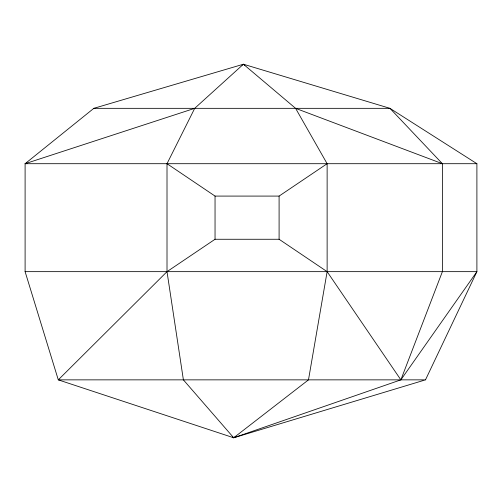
<?xml version="1.0" encoding="UTF-8"?>
<svg xmlns="http://www.w3.org/2000/svg" width="502" height="502" viewBox="0 0 502 502"><rect width="100%" height="100%" fill="white"/><g stroke="black" fill="none" stroke-linecap="round" stroke-linejoin="round"><path stroke-width="0.75" d="M425.489 379.857L476.9 271.651L476.9 163.702L389.947 108.332L243.407 64.225L93.836 108.332L25.1 163.702L25.1 271.651L58.295 379.857L233.687 437.775L425.489 379.857L58.295 379.857L167.009 271.651L215.044 239.266L279.093 239.266L327.128 271.651L400.866 379.857L233.687 437.775L232.445 436.822M234.992 436.922L233.687 437.775L183.387 379.857L167.009 271.651L167.009 163.702L194.713 108.332L243.407 64.225L244.687 65.116M233.687 437.775L308.485 379.857L327.128 271.651L327.128 163.702L295.59 108.332L243.407 64.225L242.089 65.065M167.009 163.702L215.044 196.087L279.093 196.087L327.128 163.702M476.9 163.702L25.1 163.702L26.568 163.156M25.1 163.702L194.713 108.332M93.836 108.332L389.947 108.332L442.387 163.702L442.387 271.651L400.866 379.857L476.9 271.651L25.1 271.651M295.59 108.332L442.387 163.702M279.093 196.087L279.093 239.266M215.044 196.087L215.044 239.266"/></g></svg>
